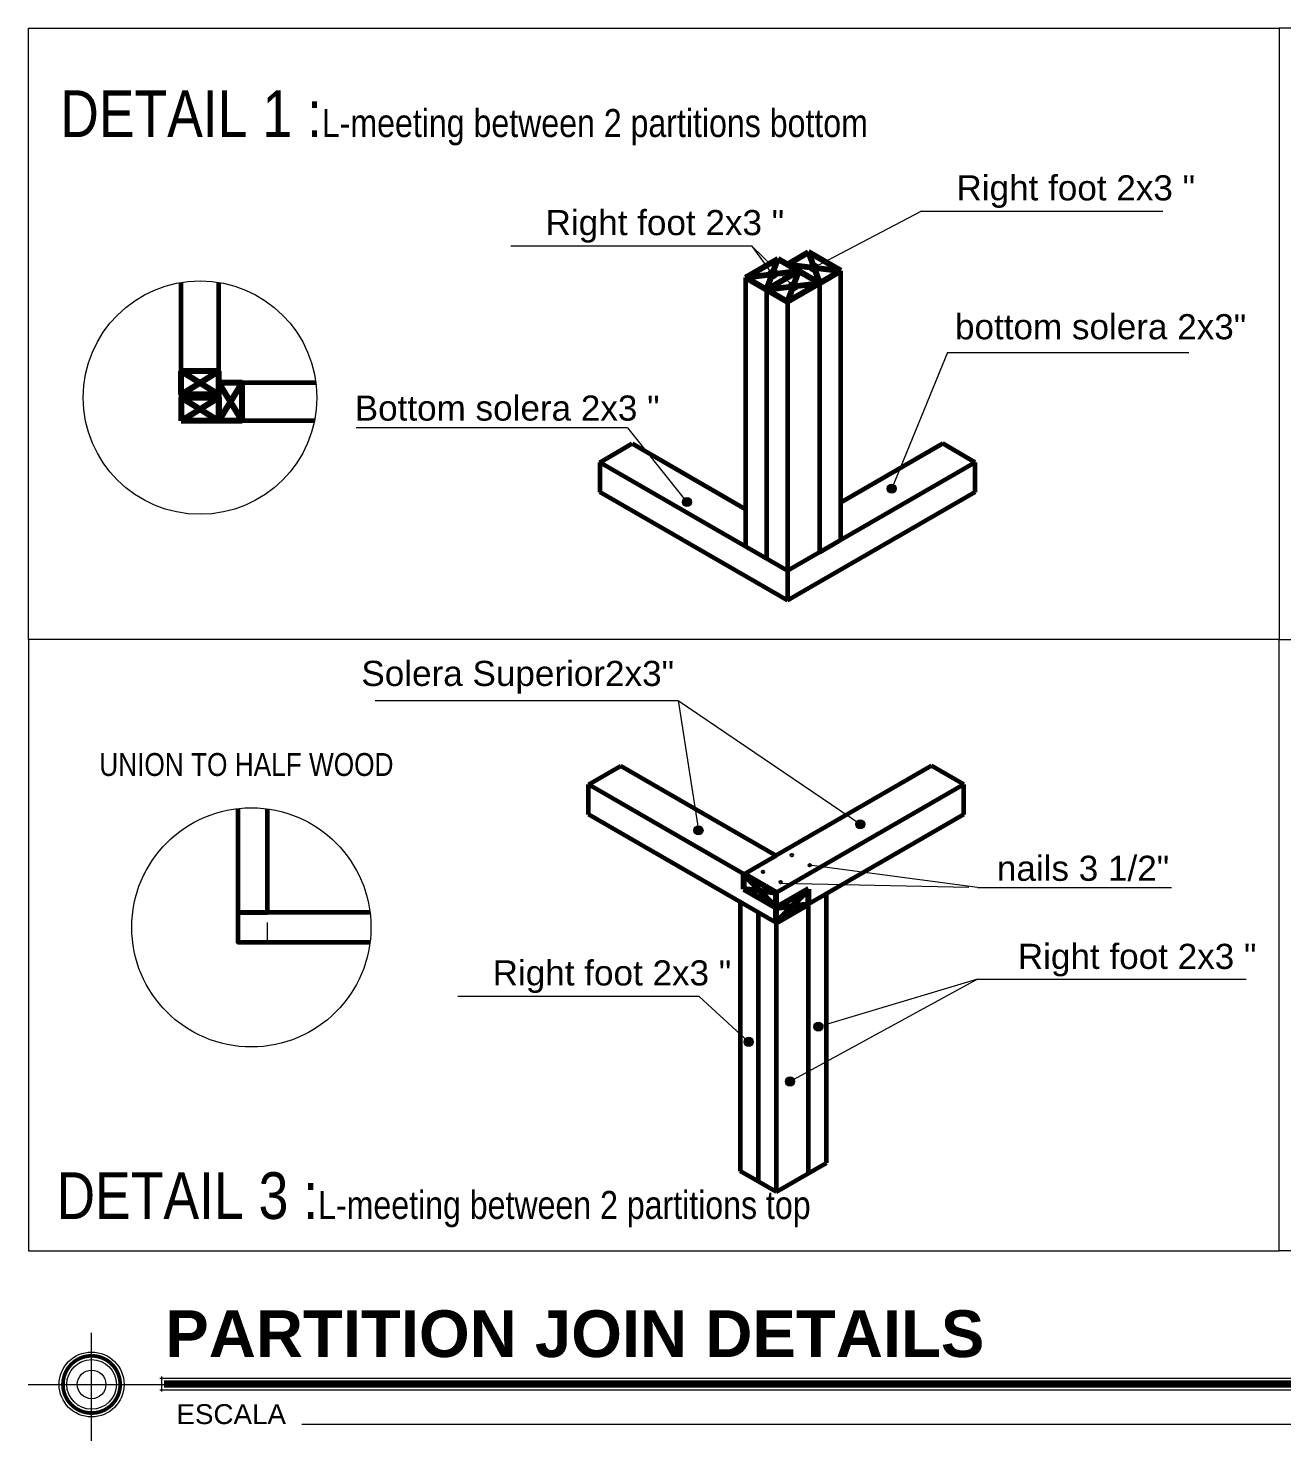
# Model space of a CAD drawing. Header units: millimetres. Extents: x 1119.4 to 1171.3, y 270.1 to 301.5.
# Drawn here: x 1141.27 to 1147.65, y 280.23 to 287.42 of the extents above; entities that cross this region are included whole.
import ezdxf

# ---------------------------------------------------------------- set-up
doc = ezdxf.new("R2010")
doc.units = ezdxf.units.MM
doc.linetypes.add('DASHDOT', pattern=[1, 0.5, -0.25, 0, -0.25])
for name, color, linetype, lineweight in [('005_SOMBRAS', 178, 'Continuous', 5), ('06', 192, 'Continuous', 60), ('08', 252, 'Continuous', 80), ('cotas', 86, 'Continuous', 15), ('ejes', 252, 'DASHDOT', 15)]:
    doc.layers.add(name, color=color, linetype=linetype, lineweight=lineweight)
doc.layers.add('PANELES', color=2, linetype='Continuous')
doc.styles.add('FITO', font='arial.ttf')
doc.styles.get("Standard").update_dxf_attribs({"font": 'ARIALN.TTF'})

# ---------------------------------------------------------------- blocks, each defined once
blk = doc.blocks.new('EEE')
at = {"layer": 'cotas'}
blk.add_hatch(color=256, dxfattribs=at).paths.add_polyline_path([(166.2320539311836, 152.8664235263889, 1), (166.2807477675955, 152.8664235263889, 1)])
blk.add_circle((166.2564008493896, 152.8664235263889), 0.0243469182059272, dxfattribs=at)

msp = doc.modelspace()

# ---------------------------------------------------------------- linework, layer by layer
at = {"layer": '005_SOMBRAS'}
for points in [[(1141.274955978477, 287.4157397900995), (1147.633800181847, 287.4157397900995), (1147.633800181847, 284.3065234937556), (1141.274955978477, 284.3065234937556)], [(1153.992644385217, 287.4157397900995), (1147.633800181847, 287.4157397900995), (1147.633800181847, 284.3065234937556), (1153.992644385217, 284.3065234937556)], [(1141.274955978477, 281.1973071974116), (1147.633800181847, 281.1973071974116), (1147.633800181847, 284.3065234937555), (1141.274955978477, 284.3065234937555)], [(1153.992644385217, 281.1973071974116), (1147.633800181847, 281.1973071974116), (1147.633800181847, 284.3065234937555), (1153.992644385217, 284.3065234937555)]]:
    msp.add_lwpolyline(points, close=True, dxfattribs=at)
at = {"layer": '06'}
for p, q in [((1142.050003095112, 285.4186738796622), (1142.050003095112, 286.1232820774208)), ((1142.242971845112, 285.4186738796622), (1142.242971845112, 286.1232820774208)), ((1144.921058450532, 286.1479277584732), (1144.921058450532, 284.7799277584731)), ((1145.404803277251, 284.8134976898311), (1145.404803277251, 286.1814976898312)), ((1145.027458450532, 286.0864976898313), (1145.027458450532, 284.7184976898313)), ((1145.068040519844, 286.0630676211896), (1145.133858450532, 286.0250676211895)), ((1145.133858450532, 286.0250676211895), (1145.068040519844, 286.0630676211896)), ((1145.298403277251, 284.7520676211894), (1145.298403277251, 286.1200676211895)), ((1145.133858450532, 286.0250676211895), (1145.133858450532, 284.5050676211895)), ((1142.735580545432, 285.6116425505594), (1142.242971840119, 285.6116425505594)), ((1142.728241267876, 285.4186738005594), (1142.242971840119, 285.4186738005594)), ((1144.179498455561, 285.2080676211896), (1144.34404328228, 285.3030676211895)), ((1144.34404328228, 285.3030676211895), (1144.921058450532, 284.9699277584731)), ((1145.923673618783, 285.3030676211895), (1145.404803277251, 285.0034976898311)), ((1146.088218445502, 285.2080676211896), (1145.923673618783, 285.3030676211895)), ((1145.133858450532, 284.6570676211895), (1144.179498455561, 285.2080676211896)), ((1144.179498455561, 285.2080676211896), (1144.179498455561, 285.1320676211895)), ((1146.088218445502, 285.2080676211896), (1145.298403277251, 284.7520676211894)), ((1146.088218445502, 285.1320676211895), (1146.088218445502, 285.2080676211896)), ((1144.179498455561, 285.1320676211895), (1144.179498455561, 285.0560676211895)), ((1146.088218445502, 285.0560676211895), (1146.088218445502, 285.1320676211895)), ((1145.133858450532, 284.5050676211895), (1144.179498455561, 285.0560676211895)), ((1146.088218445502, 285.0560676211895), (1145.133858450532, 284.5050676211895)), ((1145.298403277251, 284.7520676211894), (1145.397130173282, 284.8090676211895)), ((1145.298403277251, 284.7520676211894), (1145.133858450532, 284.6570676211895)), ((1144.121852001673, 283.56915219808), (1144.286396828392, 283.6641521980798)), ((1144.286396828392, 283.6641521980798), (1145.076211996643, 283.2081521980798)), ((1145.866027164895, 283.6641521980798), (1145.076211996643, 283.2081521980798)), ((1146.030571991614, 283.56915219808), (1145.866027164895, 283.6641521980798)), ((1144.911667169925, 283.1131521980799), (1144.121852001673, 283.56915219808)), ((1144.121852001673, 283.4931521980799), (1144.121852001673, 283.56915219808)), ((1146.030571991614, 283.56915219808), (1145.076211996643, 283.0181521980799)), ((1146.030571991614, 283.4171521980799), (1146.030571991614, 283.56915219808)), ((1144.121852001673, 283.4171521980799), (1144.121852001673, 283.4931521980799)), ((1145.076211996643, 282.8661521980799), (1144.121852001673, 283.4171521980799)), ((1146.030571991614, 283.4171521980799), (1145.240756823363, 282.9611521980798)), ((1144.911667169925, 283.1131521980799), (1145.076211996643, 283.2081521980798)), ((1144.893811996644, 282.9714608871801), (1144.893811996644, 281.6034608871801)), ((1145.331956823363, 281.64580654263), (1145.331956823363, 283.01380654263)), ((1144.985011996644, 282.91880654263), (1144.985011996643, 281.5508065426301)), ((1145.240756823363, 281.5931521980798), (1145.240756823363, 282.9611521980798)), ((1145.076211996643, 282.8661521980799), (1145.076211996643, 281.4981521980797)), ((1145.076211996643, 281.4981521980797), (1144.893811996644, 281.6034608871801)), ((1145.076211996643, 281.4981521980797), (1145.331956823363, 281.64580654263))]:
    msp.add_line(p, q, dxfattribs=at)
for points in [[(1142.338383166051, 283.4473760455811), (1142.338383166051, 282.9190366560346), (1142.490383166051, 282.9190366560346), (1142.490383166051, 283.4456668413825)], [(1143.011120666803, 282.9190366560346), (1142.338383166051, 282.9190366560346), (1142.338383166051, 282.7670366560333), (1143.011120666803, 282.7670366560333)]]:
    msp.add_lwpolyline(points, dxfattribs=at)
at = {"layer": '08', "linetype": 'ByBlock'}
for p, q in [((1145.133858450532, 286.2150676211895), (1145.240258450532, 286.2764976898313)), ((1145.404803277251, 286.1814976898312), (1145.240258450532, 286.2764976898313)), ((1145.298403277251, 286.1200676211895), (1145.240258450532, 286.2764976898313)), ((1144.921058450532, 286.1479277584732), (1145.085603277251, 286.2429277584731)), ((1145.027458450532, 286.0864976898313), (1145.085603277251, 286.2429277584731)), ((1145.085603277251, 286.2429277584731), (1145.298403277251, 286.1200676211895)), ((1145.133858450532, 286.2150676211895), (1145.404803277251, 286.1814976898312)), ((1144.921058450532, 286.1479277584732), (1145.192003277251, 286.1814976898312)), ((1145.133858450532, 286.0250676211895), (1144.921058450532, 286.1479277584732)), ((1145.027458450532, 286.0864976898313), (1145.192003277251, 286.1814976898312)), ((1145.133858450532, 286.0250676211895), (1145.192003277251, 286.1814976898312)), ((1145.404803277251, 286.1814976898312), (1145.298403277251, 286.1200676211895)), ((1145.027458450532, 286.0864976898313), (1145.298403277251, 286.1200676211895)), ((1145.298403277251, 286.1200676211895), (1145.133858450532, 286.0250676211895)), ((1142.050003095112, 285.671017708765), (1142.242971845112, 285.5522677087649)), ((1142.050003095112, 285.5522677087649), (1142.242971845112, 285.671017708765)), ((1142.050003095112, 285.5522676296621), (1142.050003095112, 285.671017708765)), ((1142.242971845112, 285.6710176296622), (1142.050003095112, 285.6710176296622)), ((1142.242971840119, 285.4186738005594), (1142.242971557566, 285.6710175318137)), ((1142.242971845112, 285.5522676296621), (1142.050003095112, 285.5522676296621)), ((1142.361721840119, 285.6116425505594), (1142.242971840119, 285.6116425505594)), ((1142.361721927953, 285.4186740361491), (1142.242971927953, 285.6116427861492)), ((1142.242971927953, 285.4186740361491), (1142.361721927953, 285.6116427825611)), ((1142.361722072931, 285.4186738005594), (1142.361722072931, 285.6116425505594)), ((1142.050003095112, 285.4186738796622), (1142.242971845112, 285.5374238796622)), ((1142.050003095112, 285.5374238796622), (1142.242971845112, 285.4186738796622)), ((1142.050003095112, 285.5374238796622), (1142.242971845112, 285.5374238796622)), ((1142.050003095112, 285.5374238796622), (1142.050003095112, 285.4186738796622)), ((1142.242971845112, 285.5374238796622), (1142.242971845112, 285.4186738796622)), ((1142.242971845112, 285.4186738796622), (1142.050003095112, 285.4186738796622)), ((1142.361721840119, 285.4186738005594), (1142.242971840119, 285.4186738005594)), ((1144.911667169925, 283.0371521980799), (1144.911667169925, 283.1131521980799)), ((1144.911667169925, 283.1131521980799), (1145.076211996643, 282.9421521980801)), ((1145.076211996643, 283.0181521980799), (1144.911667169925, 283.1131521980799)), ((1145.076211996643, 282.9421521980799), (1144.911667169925, 283.0371521980799)), ((1145.076211996643, 283.0181521980799), (1144.911667169925, 283.0371521980799)), ((1145.240756823363, 283.0371521980799), (1145.076211996643, 282.9421521980801)), ((1145.240756823363, 283.0371521980799), (1145.076211996643, 282.8661521980799)), ((1145.240756823363, 282.96115219808), (1145.240756823363, 283.0371521980799)), ((1145.076211996643, 282.9421521980799), (1145.076211996643, 283.0181521980799)), ((1145.240756823363, 282.9611521980798), (1145.076211996643, 282.8661521980799)), ((1145.076211996643, 282.9421521980799), (1145.240756823363, 282.9611521980798)), ((1145.076211996643, 282.8661521980799), (1145.076211996643, 282.9421521980799))]:
    msp.add_line(p, q, dxfattribs=at)
at = {"layer": 'cotas'}
for p, q in [((1145.815849043376, 286.4848963888598), (1145.269330863891, 286.1982826555104)), ((1145.815849043376, 286.4848963888598), (1147.042975779812, 286.4848963888598)), ((1144.953460732949, 286.308019590827), (1143.726333996514, 286.308019590827)), ((1144.953460732949, 286.308019590827), (1145.056530863891, 286.1647127241521)), ((1144.953460732949, 286.308019590827), (1145.162930863891, 286.1032826555104)), ((1145.9482659015, 285.7660489171807), (1145.664238448017, 285.0744414302694)), ((1145.9482659015, 285.7660489171807), (1147.175392637935, 285.7660489171807)), ((1144.319963150081, 285.3832241055056), (1142.940036160725, 285.3832241055056)), ((1144.319963150081, 285.3832241055056), (1144.622541514704, 285.0060326555102)), ((1143.03697308162, 283.9973523074389), (1144.578157238829, 283.9973523074389)), ((1144.578157238829, 283.9973523074389), (1145.504695141077, 283.3676352707587)), ((1144.578157238829, 283.9973523074389), (1144.681304412518, 283.3361491360118)), ((1146.100470274108, 283.0455366244187), (1145.246541065089, 283.1586129396475)), ((1146.056004300952, 283.0455366244187), (1145.099572814527, 283.0669644730141)), ((1146.100470274108, 283.0455366244187), (1147.08704861966, 283.0455366244188)), ((1146.100470274108, 282.5791582427279), (1145.146894489406, 282.0591226556376)), ((1146.100470274108, 282.5791582427279), (1145.291007038245, 282.3377563015432)), ((1146.100470274108, 282.5791582427279), (1147.467233446244, 282.5791582427279)), ((1144.684341865702, 282.4921978224966), (1143.457215129266, 282.4921978224966)), ((1144.684341865702, 282.4921978224966), (1144.93655247457, 282.2609322638015))]:
    msp.add_line(p, q, dxfattribs=at)
at = {"layer": 'cotas', "color": 251, "linetype": 'Continuous'}
for p, q in [((1141.595135688552, 280.2321415014958), (1141.595135688552, 280.7810622721213)), ((1141.941380381211, 280.5512647594331), (1148.110538299696, 280.5512647594331)), ((1141.951882487801, 280.4831704888686), (1141.951882487801, 280.5597242542976)), ((1141.273103793303, 280.5184785534951), (1148.110538299696, 280.5184785534954)), ((1141.941380381211, 280.4906093029837), (1148.110538299696, 280.4906093029837)), ((1142.663501069276, 280.3169207407969), (1147.787443008193, 280.3169207407969))]:
    msp.add_line(p, q, dxfattribs=at)
at = {"layer": 'cotas', "const_width": 0.0189548297769609}
msp.add_lwpolyline([(1141.595134956399, 280.6640516453637, 1760.380359204241), (1141.595465732556, 280.6640512712265, 1760.380359204241)], format="xyb", dxfattribs=at)
at = {"layer": 'cotas', "const_width": 0.03790965955392181}
msp.add_lwpolyline([(1141.96325538568, 280.5209370320288), (1148.110538299696, 280.5209370320288)], dxfattribs=at)
at = {"layer": 'cotas', "linetype": 'Continuous'}
for centre, radius in [((1142.146487470112, 285.5374238796622), 0.5937500000000284), ((1142.407597121758, 282.8430366560337), 0.6082899550568277)]:
    msp.add_circle(centre, radius, dxfattribs=at)
at = {"layer": 'cotas', "color": 251, "linetype": 'Continuous'}
for centre, radius in [((1141.595134956399, 280.5184785534951), 0.1649828383786678), ((1141.595134956399, 280.5184785534951), 0.1261633469954519), ((1141.595135688552, 280.5184785424835), 0.07278654634352998)]:
    msp.add_circle(centre, radius, dxfattribs=at)
at = {"layer": 'ejes', "ltscale": 0.05}
msp.add_line((1142.490383166052, 282.7670366560333), (1142.490383166052, 282.9190366560346), dxfattribs=at)
at = {"layer": 'PANELES'}
for centre in [(1145.156422652276, 283.2109077825025), (1145.009351513393, 283.1259962208781), (1145.246541065089, 283.1586129396475), (1145.099469926206, 283.0737013780231)]:
    msp.add_circle(centre, 0.006737690636040528, dxfattribs=at)

# ---------------------------------------------------------------- block references
at = {"layer": 'cotas', "xscale": 0.9500000000000455, "yscale": 0.9500000000000455, "zscale": 0.9500000000000455}
for p in [(987.3257500569637, 140.975180305434), (987.1129500569637, 140.9416103740757), (987.2193500569635, 140.880180305434), (987.7206576410895, 139.8513390801931), (986.678960707776, 139.7829303054338), (986.7377236055902, 138.1130467859354), (987.5611143341496, 138.1445329206823), (987.3474262313179, 137.1146539514668), (986.9929716676426, 137.0378299137252), (987.2033136824782, 136.8360203055612)]:
    msp.add_blockref('EEE', p, dxfattribs=at)

# ---------------------------------------------------------------- texts
at = {"layer": 'cotas', "style": 'FITO'}
msp.add_text('ESCALA', height=0.1010924254771249, dxfattribs=at).set_placement((1142.026473416927, 280.3169207407969))
at = {"layer": 'cotas', "attachment_point": 1}
for s, insert, char_height, width in [('DETAIL 1 :{\\H0.6x;L-meeting between 2 partitions bottom}', (1141.43563979714, 287.0999621598608), 0.2375000000000114, 5.500020518019247), ('UNION TO HALF WOOD', (1141.634364208775, 283.72953520769), 0.1163750000000056, 2.695010053829431), ('DETAIL 3 :{\\H0.6x;L-meeting between 2 partitions top}', (1141.416614541756, 281.597656414839), 0.2375000000000114, 6.647618138165702), ('{\\fArial|b1|i0|c0|p34;PARTITION JOIN DETAILS}', (1141.969778752078, 280.8953476554058), 0.2375000000000114, 7.059377899222022)]:
    msp.add_mtext(s, dxfattribs=dict(at, insert=insert, char_height=char_height, width=width))
at = {"layer": 'cotas', "char_height": 0.1276800000000061, "attachment_point": 6}
for s, insert in [('{\\fArial|b0|i0|c0|p34;Right foot 2x3 "}', (1147.206579510914, 286.5848886378763)), ('{\\fArial|b0|i0|c0|p34;Right foot 2x3 "}', (1145.117064464052, 286.4080118398435)), ('{\\fArial|b0|i0|c0|p34;bottom solera 2x3"}', (1147.466724624894, 285.8968879885718)), ('{\\fArial|b0|i0|c0|p34;Bottom solera 2x3 "}', (1144.483566881183, 285.4832163545225)), ('{\\fArial|b0|i0|c0|p34;Solera Superior2x3"}', (1144.557162540192, 284.11540513121)), ('{\\fArial|b0|i0|c0|p34;nails 3 1/2"}', (1147.07505374391, 283.1426822687285)), ('{\\fArial|b0|i0|c0|p34;Right foot 2x3 "}', (1147.518583477878, 282.6763038870376)), ('{\\fArial|b0|i0|c0|p34;Right foot 2x3 "}', (1144.847945596804, 282.5921900715132))]:
    msp.add_mtext(s, dxfattribs=dict(at, insert=insert))

doc.saveas('drawing.dxf')
